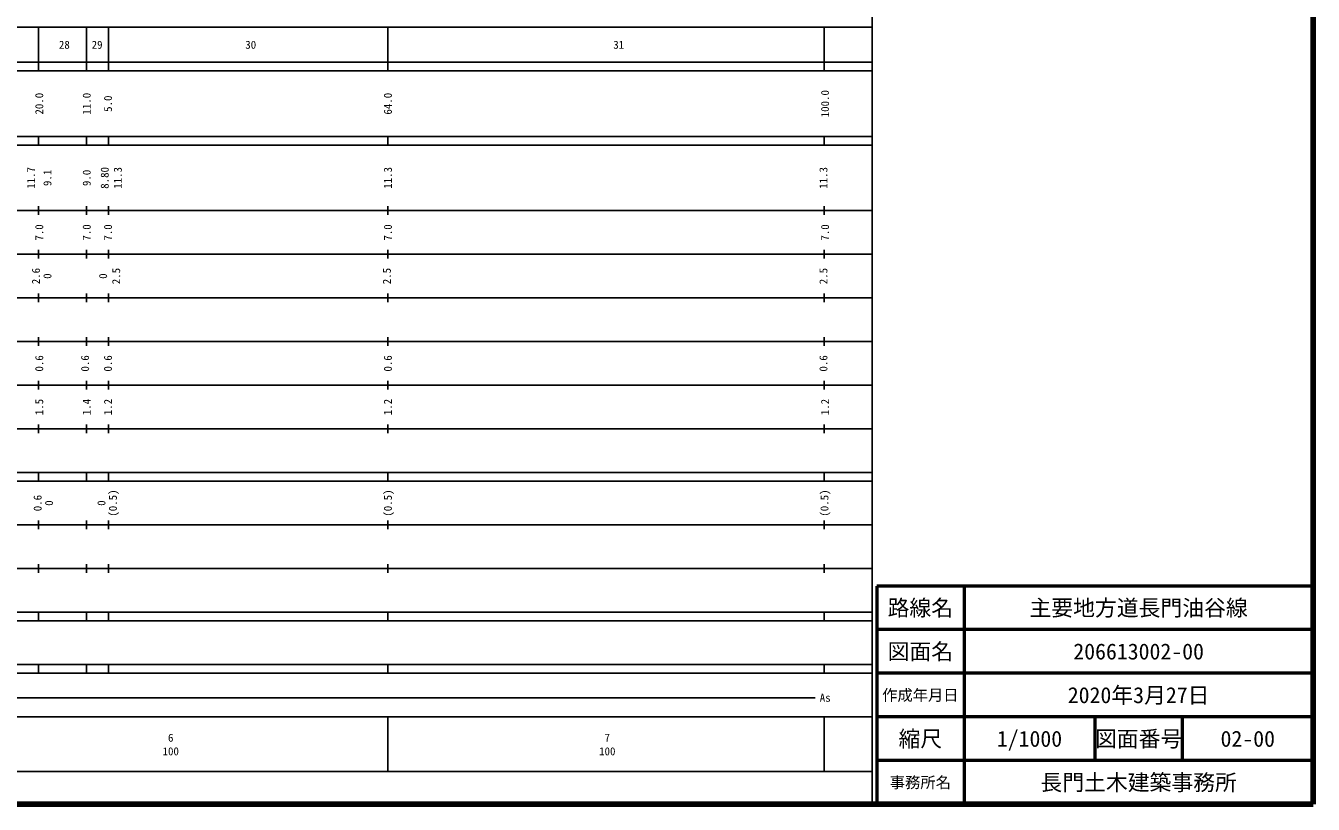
# Model space of a CAD drawing. Units: millimetres on the paper, enlarged 1000 times. Extents: x 40000 to 680000, y 20000 to 380000.
# Drawn here: x 385078 to 680000, y 20000 to 198357 of the extents above; entities that cross this region are included whole.
import ezdxf
from ezdxf.enums import TextEntityAlignment as Align

# ---------------------------------------------------------------- set-up
doc = ezdxf.new("R2010")
doc.units = ezdxf.units.MM
doc.header["$LTSCALE"] = 1000
for name, color, linetype, lineweight in [('M-TTL', 2, 'Continuous', 140), ('M-TTL-BAND', 7, 'Continuous', 25), ('M-TTL-FRAM', 2, 'Continuous', 50), ('M-TTL-LINE', 7, 'Continuous', 50), ('M-TTL-TXT', 7, 'Continuous', 13)]:
    doc.layers.add(name, color=color, linetype=linetype, lineweight=lineweight)
doc.styles.add('ＭＳ ゴシック', font='')
doc.styles.get('ＭＳ ゴシック').set_extended_font_data('MS Gothic')

msp = doc.modelspace()

# ---------------------------------------------------------------- linework, layer by layer
at = {"layer": 'M-TTL'}
for p, q in [((680000, 20000), (680000, 380000)), ((40000, 20000), (680000, 20000))]:
    msp.add_line(p, q, dxfattribs=at)
at = {"layer": 'M-TTL-BAND'}
for p, q in [((579000, 20000), (579000, 370000)), ((68000, 198000), (579000, 198000)), ((388000, 198000), (388000, 188000)), ((399000, 198000), (399000, 188000)), ((404000, 198000), (404000, 188000)), ((468000, 198000), (468000, 188000)), ((568000, 198000), (568000, 188000)), ((40000, 190000), (579000, 190000)), ((40000, 188000), (579000, 188000)), ((40000, 173000), (579000, 173000)), ((388000, 173000), (388000, 171000)), ((399000, 173000), (399000, 171000)), ((404000, 173000), (404000, 171000)), ((468000, 171000), (468000, 173000)), ((568000, 171000), (568000, 173000)), ((40000, 171000), (579000, 171000)), ((388000, 157000), (388000, 155000)), ((399000, 157000), (399000, 155000)), ((404000, 157000), (404000, 155000)), ((468000, 155000), (468000, 157000)), ((568000, 155000), (568000, 157000)), ((40000, 156000), (579000, 156000)), ((46000, 146000), (579000, 146000)), ((388000, 147000), (388000, 145000)), ((399000, 147000), (399000, 145000)), ((404000, 147000), (404000, 145000)), ((468000, 145000), (468000, 147000)), ((568000, 145000), (568000, 147000)), ((52000, 136000), (579000, 136000)), ((388000, 137000), (388000, 135000)), ((399000, 137000), (399000, 135000)), ((404000, 137000), (404000, 135000)), ((468000, 135000), (468000, 137000)), ((568000, 135000), (568000, 137000)), ((388000, 127000), (388000, 125000)), ((399000, 127000), (399000, 125000)), ((404000, 127000), (404000, 125000)), ((468000, 125000), (468000, 127000)), ((568000, 125000), (568000, 127000)), ((46000, 126000), (579000, 126000)), ((52000, 116000), (579000, 116000)), ((388000, 117000), (388000, 115000)), ((399000, 117000), (399000, 115000)), ((404000, 117000), (404000, 115000)), ((468000, 115000), (468000, 117000)), ((568000, 115000), (568000, 117000)), ((388000, 107000), (388000, 105000)), ((399000, 107000), (399000, 105000)), ((404000, 107000), (404000, 105000)), ((468000, 105000), (468000, 107000)), ((568000, 105000), (568000, 107000)), ((46000, 106000), (579000, 106000)), ((40000, 96000), (579000, 96000)), ((388000, 96000), (388000, 94000)), ((399000, 96000), (399000, 94000)), ((404000, 96000), (404000, 94000)), ((468000, 94000), (468000, 96000)), ((568000, 94000), (568000, 96000)), ((40000, 94000), (579000, 94000)), ((49000, 84000), (579000, 84000)), ((388000, 85000), (388000, 83000)), ((399000, 85000), (399000, 83000)), ((404000, 85000), (404000, 83000)), ((468000, 83000), (468000, 85000)), ((568000, 83000), (568000, 85000)), ((40000, 74000), (579000, 74000)), ((388000, 75000), (388000, 73000)), ((399000, 75000), (399000, 73000)), ((404000, 75000), (404000, 73000)), ((468000, 73000), (468000, 75000)), ((568000, 73000), (568000, 75000)), ((40000, 64000), (579000, 64000)), ((40000, 62000), (579000, 62000)), ((388000, 64000), (388000, 62000)), ((399000, 64000), (399000, 62000)), ((404000, 64000), (404000, 62000)), ((468000, 62000), (468000, 64000)), ((568000, 62000), (568000, 64000)), ((40000, 52000), (579000, 52000)), ((388000, 52000), (388000, 50000)), ((399000, 52000), (399000, 50000)), ((404000, 52000), (404000, 50000)), ((468000, 50000), (468000, 52000)), ((568000, 50000), (568000, 52000)), ((40000, 50000), (579000, 50000)), ((70805, 44406), (565903, 44406)), ((40000, 40000), (579000, 40000)), ((468000, 40000), (468000, 27500)), ((568000, 40000), (568000, 27500)), ((68000, 27500), (579000, 27500))]:
    msp.add_line(p, q, dxfattribs=at)
at = {"layer": 'M-TTL-FRAM'}
for p, q in [((680000, 70000), (580000, 70000)), ((580000, 70000), (580000, 20000))]:
    msp.add_line(p, q, dxfattribs=at)
at = {"layer": 'M-TTL-LINE'}
for p, q in [((600000, 70000), (600000, 20000)), ((680000, 60000), (580000, 60000)), ((680000, 50000), (580000, 50000)), ((680000, 40000), (580000, 40000)), ((630000, 40000), (630000, 30000)), ((650000, 40000), (650000, 30000)), ((680000, 30000), (580000, 30000))]:
    msp.add_line(p, q, dxfattribs=at)

# ---------------------------------------------------------------- texts
at = {"layer": 'M-TTL-BAND', "style": 'ＭＳ ゴシック'}
for s, p in [('28', (393922, 194000)), ('29', (401422, 194000)), ('30', (436613, 194000)), ('31', (520914, 194000)), ('As', (568201, 44406)), ('6', (418288, 35238)), ('7', (518288, 35238)), ('100', (418288, 32131)), ('100', (518288, 32131))]:
    msp.add_text(s, height=1833, dxfattribs=at).set_placement(p, align=Align.MIDDLE_CENTER)
for s, p in [('20.0', (388161, 180500)), ('11.0', (399036, 180500)), ('64.0', (468026, 180500)), ('100.0', (568167, 180500)), ('5.0', (403911, 180500)), ('11.7', (386286, 163500)), ('9.1', (390036, 163500)), ('9.0', (399036, 163500)), ('8.80', (403161, 163500)), ('11.3', (406161, 163500)), ('11.3', (468024, 163500)), ('11.3', (567792, 163500)), ('7.0', (388161, 151000)), ('7.0', (399036, 151000)), ('7.0', (403911, 151000)), ('7.0', (468024, 151000)), ('7.0', (568167, 151000)), ('2.6', (387411, 141000)), ('2.5', (405786, 141000)), ('2.5', (467792, 141000)), ('2.5', (567792, 141000)), ('0', (390036, 141000)), ('0', (402786, 141000)), ('0.6', (388161, 121000)), ('0.6', (398661, 121000)), ('0.6', (403911, 121000)), ('0.6', (468024, 121000)), ('0.6', (567792, 121000)), ('1.5', (388161, 111000)), ('1.4', (399036, 111000)), ('1.2', (403911, 111000)), ('1.2', (468024, 111000)), ('1.2', (568167, 111000)), ('(0.5)', (405036, 89000)), ('(0.5)', (468029, 89000)), ('(0.5)', (568029, 89000)), ('0.6', (387786, 89000)), ('0', (390411, 89000)), ('0', (402411, 89000))]:
    msp.add_text(s, height=1833, rotation=90, dxfattribs=at).set_placement(p, align=Align.MIDDLE_CENTER)
at = {"layer": 'M-TTL-TXT', "style": 'ＭＳ ゴシック'}
for s, height, p in [('路線名', 3666, (590000, 65000)), ('主要地方道長門油谷線', 3666, (640000, 65000)), ('図面名', 3666, (590000, 55000)), ('206613002-00', 3666, (640000, 55000)), ('2020年3月27日', 3666, (640000, 45000)), ('作成年月日', 2566, (590000, 45000)), ('縮尺', 3666, (590000, 35000)), ('1/1000', 3666, (615000, 35000)), ('図面番号', 3666, (640000, 35000)), ('02-00', 3666, (665000, 35000)), ('事務所名', 2566, (590000, 25000)), ('長門土木建築事務所', 3666, (640000, 25000))]:
    msp.add_text(s, height=height, dxfattribs=at).set_placement(p, align=Align.MIDDLE_CENTER)

doc.saveas('drawing.dxf')
